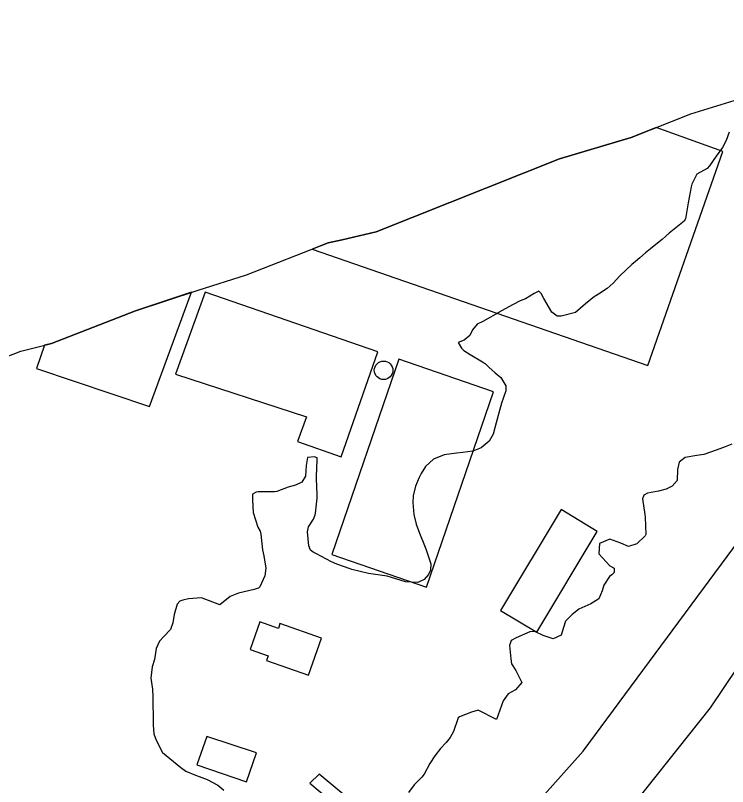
# Model space of a CAD drawing. Header units: metres. Extents: x 307586 to 320046, y 7427249 to 7434250.
# Drawn here: x 312378.9 to 312455.8, y 7432113.9 to 7432197.1 of the extents above; entities that cross this region are included whole.
import ezdxf

# ---------------------------------------------------------------- set-up
doc = ezdxf.new("R2010")
doc.units = ezdxf.units.M
doc.header["$MEASUREMENT"] = 0
for name, color, linetype in [('Area', 45, 'Continuous'), ('Curvas de Nivel 1m', 11, 'Continuous'), ('Curvas de Nivel 5m', 15, 'Continuous'), ('Edificações', 30, 'Continuous'), ('Vias Primárias', 230, 'Continuous')]:
    doc.layers.add(name, color=color, linetype=linetype)

msp = doc.modelspace()

# ---------------------------------------------------------------- linework, layer by layer
at = {"layer": 'Area'}
msp.add_polyline3d([(312376.824, 7432159.825, 721.592), (312379.514, 7432160.874, 721.646), (312382.83, 7432161.726, 721.806), (312391.899, 7432165.225, 727.305), (312398.649, 7432167.475, 725.736), (312403.872, 7432169.124, 724.985), (312412.666, 7432172.565, 721.386), (312414.186, 7432172.908, 721.829), (312417.858, 7432173.746, 730.676), (312437.628, 7432181.652, 729.615), (312445.38, 7432183.953, 730.315), (312451.794, 7432186.51, 729.455), (312456.947, 7432188.074, 720.906)], dxfattribs=at)
at = {"layer": 'Curvas de Nivel 1m', "elevation": 721, "flags": 128}
msp.add_lwpolyline([(312455.949, 7432184.517), (312455.6, 7432183.608), (312455.209, 7432182.866), (312454.517, 7432181.938), (312453.831, 7432180.886), (312453.56, 7432180.616), (312452.453, 7432180.002), (312451.897, 7432178.906), (312451.839, 7432178.608), (312451.523, 7432176.91), (312451.23, 7432175.181), (312451.076, 7432174.916), (312449.48, 7432173.607), (312449.113, 7432173.308), (312448.695, 7432172.948), (312448.037, 7432172.381), (312447.458, 7432171.936), (312446.906, 7432171.51), (312446.292, 7432170.972), (312445.843, 7432170.572), (312445.435, 7432170.23), (312444.131, 7432168.999), (312443.415, 7432168.24), (312442.775, 7432167.651), (312441.83, 7432167.026), (312441.559, 7432166.87), (312441.399, 7432166.772), (312440.427, 7432166.005), (312439.373, 7432165.06), (312437.798, 7432164.646), (312437.369, 7432164.672), (312436.796, 7432165.086), (312435.925, 7432166.565), (312435.671, 7432167.097), (312435.405, 7432167.352), (312434.904, 7432167.107), (312433.97, 7432166.546), (312433.391, 7432166.327), (312432.615, 7432165.907), (312431.374, 7432165.238), (312431.32, 7432165.204), (312431.251, 7432165.152), (312429.362, 7432164.1), (312428.761, 7432163.784), (312428.232, 7432163.191), (312427.952, 7432162.586), (312427.336, 7432162.069), (312426.715, 7432161.823), (312427.048, 7432161.203), (312427.321, 7432160.974), (312427.978, 7432160.531), (312429.309, 7432159.743), (312429.658, 7432159.526), (312429.993, 7432159.17), (312430.684, 7432158.546), (312431.292, 7432158.039), (312431.842, 7432157.144), (312431.826, 7432156.593), (312431.342, 7432155.149), (312431.321, 7432155.08), (312431.25, 7432154.876), (312430.796, 7432153.157), (312430.463, 7432151.913), (312430.058, 7432151.167), (312429.196, 7432150.451), (312428.273, 7432150.108), (312427.19, 7432149.952), (312426.507, 7432149.89), (312425.188, 7432149.683), (312424.044, 7432149.237), (312423.175, 7432148.429), (312422.721, 7432147.701), (312422.494, 7432147.257), (312422.11, 7432146.299), (312421.849, 7432145.263), (312421.818, 7432144.571), (312421.917, 7432143.262), (312422.159, 7432142.198), (312422.515, 7432141.256), (312423.07, 7432139.929), (312423.248, 7432139.43), (312423.316, 7432139.246), (312423.749, 7432137.939), (312423.722, 7432137.24), (312423.513, 7432136.766), (312423.028, 7432136.231), (312422.351, 7432135.928), (312421.024, 7432136.001), (312419.987, 7432136.327), (312419.033, 7432136.617), (312417.535, 7432136.815), (312417.036, 7432136.876), (312415.214, 7432137.338), (312415.043, 7432137.397), (312413.599, 7432137.912), (312413.051, 7432138.155), (312411.428, 7432139.017), (312411.061, 7432139.194), (312410.764, 7432139.393), (312410.588, 7432139.875), (312410.436, 7432141.396), (312410.561, 7432141.928), (312411.103, 7432142.745), (312411.267, 7432143.232), (312411.291, 7432143.388), (312411.477, 7432145.039), (312411.499, 7432145.386), (312411.417, 7432147.13), (312411.405, 7432147.388), (312411.489, 7432149.078), (312411.478, 7432149.387), (312411.184, 7432149.493), (312410.439, 7432149.401), (312410.302, 7432148.531), (312410.234, 7432147.404), (312409.82, 7432146.743), (312409.148, 7432146.42), (312408.376, 7432146.196), (312407.137, 7432145.738), (312406.885, 7432145.694), (312405.136, 7432145.693), (312404.92, 7432145.679), (312404.499, 7432145.47), (312404.505, 7432144.848), (312404.587, 7432143.468), (312405.089, 7432141.894), (312405.327, 7432141.458), (312405.403, 7432141.133), (312405.593, 7432139.455), (312405.723, 7432138.786), (312405.943, 7432137.451), (312405.849, 7432136.633), (312405.302, 7432135.457), (312405.144, 7432135.326), (312405.011, 7432135.265), (312404.696, 7432135.151), (312403.006, 7432134.771), (312402.102, 7432134.399), (312400.993, 7432133.51), (312399, 7432134.281), (312397.611, 7432134.163), (312396.997, 7432134.009), (312396.656, 7432133.904), (312396.399, 7432133.566), (312396.065, 7432132.481), (312395.921, 7432131.57), (312395.667, 7432130.861), (312394.948, 7432130.103), (312394.476, 7432129.587), (312394.135, 7432128.792), (312393.951, 7432127.595), (312393.679, 7432126.831), (312393.555, 7432125.6), (312393.709, 7432124.426), (312393.762, 7432123.597), (312393.775, 7432122.681), (312393.79, 7432121.596), (312393.777, 7432120.54), (312393.875, 7432119.594), (312394.12, 7432118.894), (312394.803, 7432117.58), (312396.779, 7432115.96), (312397.326, 7432115.552), (312398.347, 7432115.114), (312398.768, 7432114.992), (312399.615, 7432114.671), (312400.758, 7432114.054), (312401.421, 7432113.503)], dxfattribs=at)
at = {"layer": 'Curvas de Nivel 5m', "elevation": 720, "flags": 128}
msp.add_lwpolyline([(312456.238, 7432150.85), (312455.497, 7432150.56), (312455.199, 7432150.45), (312454.529, 7432150.202), (312453.191, 7432149.731), (312452.463, 7432149.625), (312451.188, 7432149.422), (312450.559, 7432148.919), (312450.364, 7432148.111), (312450.327, 7432146.923), (312449.772, 7432146.312), (312449.149, 7432146.001), (312448.329, 7432145.765), (312447.142, 7432145.562), (312446.74, 7432145.363), (312446.591, 7432144.965), (312446.836, 7432143.242), (312446.877, 7432142.962), (312446.929, 7432141.118), (312446.879, 7432140.962), (312445.958, 7432140.088), (312445.071, 7432139.811), (312444.257, 7432140.174), (312443.079, 7432140.598), (312441.963, 7432140.133), (312441.889, 7432139.022), (312443.05, 7432137.73), (312443.528, 7432137.483), (312443.513, 7432137.003), (312443.29, 7432136.756), (312443.036, 7432136.556), (312442.413, 7432135.626), (312442.251, 7432135.018), (312441.876, 7432134.15), (312440.999, 7432133.627), (312439.716, 7432133.049), (312439.309, 7432132.734), (312438.984, 7432132.475), (312438.292, 7432131.748), (312438.075, 7432131.069), (312437.796, 7432130.23), (312436.95, 7432129.836), (312435.854, 7432130.191), (312434.958, 7432130.64), (312434.429, 7432130.58), (312432.951, 7432129.961), (312432.415, 7432129.668), (312432.222, 7432129.137), (312432.396, 7432127.667), (312432.439, 7432127.135), (312432.912, 7432126.42), (312433.561, 7432125.12), (312432.885, 7432124.343), (312432.096, 7432123.923), (312431.537, 7432123.143), (312431.367, 7432122.644), (312430.843, 7432121.15), (312428.857, 7432122.137), (312428.122, 7432121.913), (312426.846, 7432121.414), (312426.717, 7432121.329), (312426.663, 7432121.202), (312426.184, 7432119.851), (312425.839, 7432119.21), (312425.393, 7432118.639), (312424.811, 7432118.021), (312424.171, 7432117.229), (312423.651, 7432116.376), (312423.028, 7432115.246), (312422.77, 7432114.918), (312421.941, 7432114.079), (312421.351, 7432113.264)], dxfattribs=at)
at = {"layer": 'Edificações'}
for points, elevation in [([(312410.937, 7432171.888), (312447.154, 7432159.33), (312455.262, 7432182.421), (312448.049, 7432185.017), (312445.38, 7432183.953), (312437.628, 7432181.652), (312417.858, 7432173.746), (312414.186, 7432172.908), (312412.666, 7432172.565)], 722.094), ([(312382.072, 7432161.531), (312381.224, 7432159.001), (312393.399, 7432154.92), (312397.943, 7432167.24), (312391.899, 7432165.225), (312382.83, 7432161.726)], 721.769)]:
    msp.add_lwpolyline(points, close=True, dxfattribs=dict(at, elevation=elevation))
for points in [[(312399.411, 7432167.243), (312396.201, 7432158.42), (312410.319, 7432153.796), (312409.383, 7432151.122), (312414.071, 7432149.481), (312418.043, 7432160.823)], [(312413.069, 7432138.939), (312423.275, 7432135.429), (312430.522, 7432156.498), (312420.294, 7432160.016)], [(312437.827, 7432143.782), (312431.28, 7432132.914), (312435.176, 7432130.567), (312441.707, 7432141.41)], [(312407.298, 7432130.97), (312405.319, 7432131.671), (312404.266, 7432128.697), (312406.213, 7432128.008), (312406.034, 7432127.501), (312410.543, 7432125.905), (312411.962, 7432129.914), (312407.466, 7432131.506)], [(312399.566, 7432119.31), (312398.519, 7432116.239), (312403.87, 7432114.414), (312404.938, 7432117.545)], [(312410.695, 7432114.275), (312413.84, 7432111.655), (312414.726, 7432112.718), (312411.691, 7432115.246)]]:
    msp.add_lwpolyline(points, close=True, dxfattribs=at)
msp.add_circle((312418.653, 7432158.821), 1, dxfattribs=at)
at = {"layer": 'Vias Primárias'}
msp.add_lwpolyline([(312432.731, 7432109.359), (312440.184, 7432117.716), (312457.648, 7432141.358), (312463.474, 7432151.199), (312469.969, 7432163.838), (312475.807, 7432179.527), (312480.73, 7432192.101), (312482.453, 7432197.118)], dxfattribs=at)
msp.add_lwpolyline([(312432.731, 7432109.359), (312440.184, 7432117.716), (312457.648, 7432141.358), (312463.474, 7432151.199), (312469.969, 7432163.838), (312475.807, 7432179.527), (312480.73, 7432192.101), (312482.453, 7432197.118)], dxfattribs=at)
msp.add_lwpolyline([(312544.923, 7432111.574), (312535.573, 7432138.649), (312527.073, 7432163.05), (312522.819, 7432174.985), (312520.899, 7432179.919), (312519.075, 7432183.771), (312517.469, 7432186.304), (312516.033, 7432188.415), (312514.174, 7432190.695), (312511.133, 7432193.228), (312507.922, 7432195.677), (312506.387, 7432196.531, 0.197658), (312498.835, 7432195.313, 0.132933), (312492.097, 7432188.172), (312481.619, 7432168.624), (312473.706, 7432153.884), (312464.056, 7432137.534), (312453.87, 7432122.391), (312439.935, 7432104.835)], format="xyb", dxfattribs=at)
msp.add_lwpolyline([(312544.923, 7432111.574), (312535.573, 7432138.649), (312527.073, 7432163.05), (312522.819, 7432174.985), (312520.899, 7432179.919), (312519.075, 7432183.771), (312517.469, 7432186.304), (312516.033, 7432188.415), (312514.174, 7432190.695), (312511.133, 7432193.228), (312507.922, 7432195.677), (312506.387, 7432196.531, 0.197658), (312498.835, 7432195.313, 0.132933), (312492.097, 7432188.172), (312481.619, 7432168.624), (312473.706, 7432153.884), (312464.056, 7432137.534), (312453.87, 7432122.391), (312439.935, 7432104.835)], format="xyb", dxfattribs=at)

doc.saveas('drawing.dxf')
